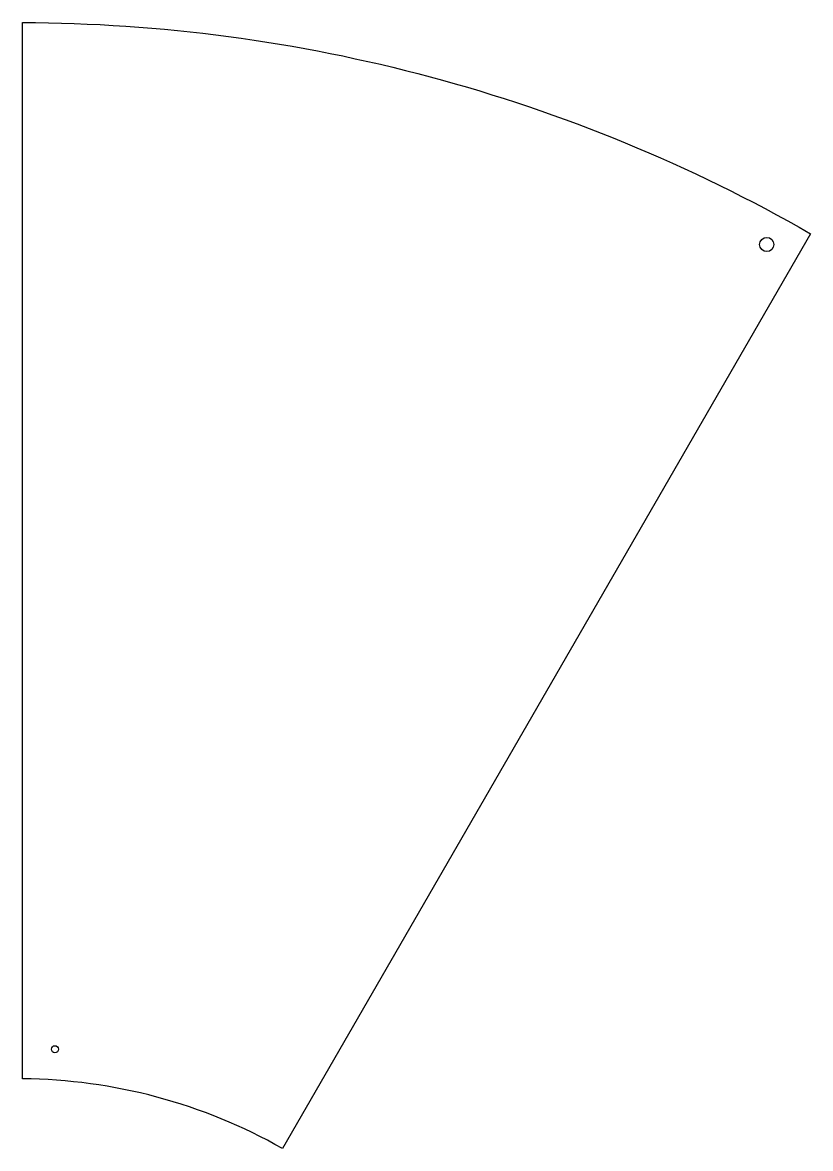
# Model space of a CAD drawing. Header units: millimetres. Extents: x -14 to 319, y -18 to 458.
import ezdxf

# ---------------------------------------------------------------- set-up
doc = ezdxf.new("R2010")
doc.units = ezdxf.units.MM
doc.layers.add('CUT', color=1, linetype='CONTINUOUS')
doc.layers.add('REF', color=3, linetype='CONTINUOUS')

msp = doc.modelspace()

# ---------------------------------------------------------------- linework, layer by layer
at = {"layer": 'CUT'}
msp.add_lwpolyline([(-13.697, 457.748, -0.130141), (319.07, 368.583), (96.067, -17.669, 0.127173), (-13.697, 11.742)], format="xyb", close=True, dxfattribs=at)
at = {"layer": 'REF'}
for centre, radius in [((300.608, 364.019), 3), ((0, 24.237), 1.5)]:
    msp.add_circle(centre, radius, dxfattribs=at)

doc.saveas('drawing.dxf')
